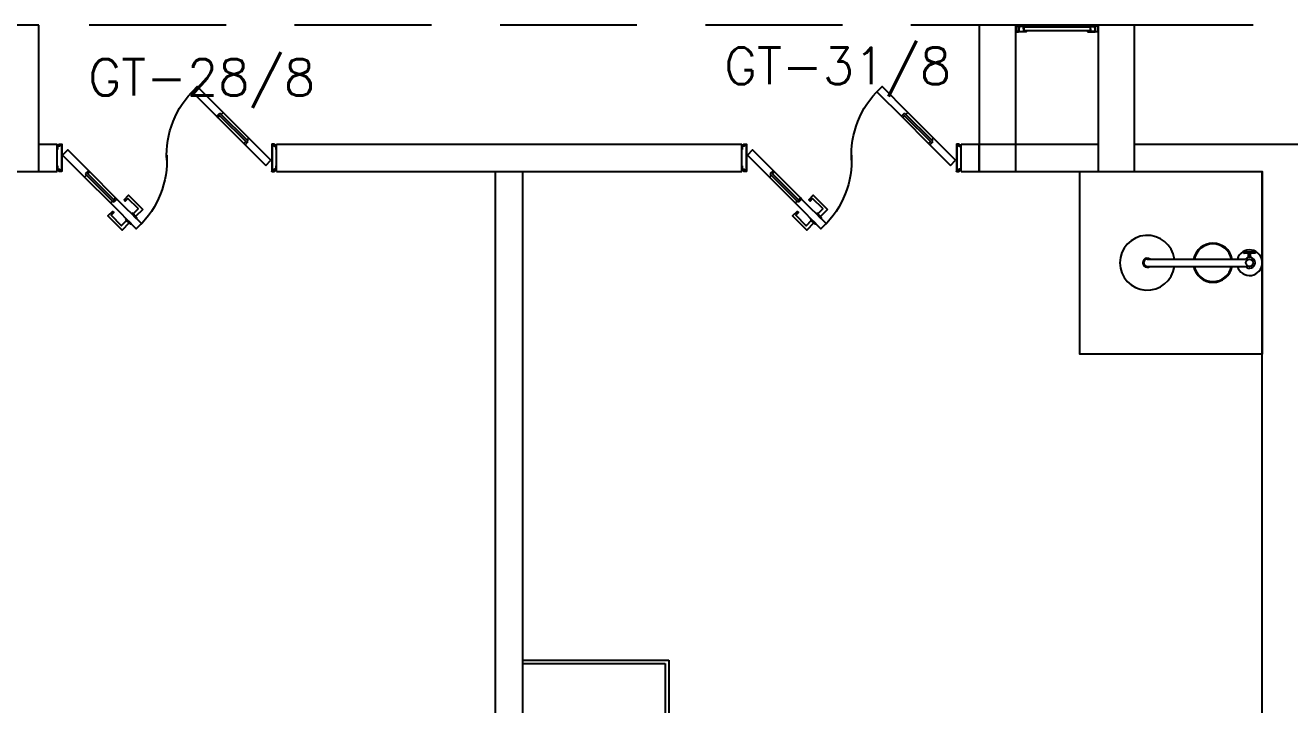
# Model space of a CAD drawing. Header units: millimetres. Extents: x 2128 to 2646, y 1972 to 2207.
# Drawn here: x 2402.59 to 2409.51, y 2105.32 to 2109.04 of the extents above; entities that cross this region are included whole.
import ezdxf

# ---------------------------------------------------------------- set-up
doc = ezdxf.new("R2010")
doc.units = ezdxf.units.MM
doc.linetypes.add('HIDDEN', pattern=[0.375, 0.25, -0.125])
for name, color, linetype in [('A-WC', 2, 'Continuous'), ('AR-ALV', 2, 'Continuous'), ('AR-BANCADAS', 1, 'Continuous'), ('AR-CHUVEIRO', 1, 'Continuous'), ('AR-ESQ', 1, 'Continuous'), ('AR-ESQ-PROJ', 1, 'HIDDEN'), ('AR-ESTC', 3, 'Continuous'), ('AR-LAY-OUT-EQUIPAMENTOS', 1, 'Continuous'), ('AR-PORTA', 1, 'Continuous'), ('AR-PROJ', 1, 'HIDDEN'), ('BC- VISTA', 1, 'Continuous'), ('BC-CUBA', 1, 'Continuous'), ('COZ1', 1, 'Continuous'), ('DT-ESQ-BAGUETE-C', 1, 'Continuous'), ('DT-ESQ-PERFIL CADEIRA-C', 2, 'Continuous'), ('DT-ESQ-PERFIL CADEIRA-V', 2, 'Continuous'), ('DT-ESQ-VENEZIANA-C', 1, 'Continuous'), ('DT-ESQ-VENEZIANA-V', 1, 'Continuous'), ('ENDEREÇO', 2, 'Continuous'), ('maçaneta', 1, 'Continuous'), ('mov', 1, 'Continuous'), ('PM-PERFIL U-C', 2, 'Continuous'), ('PM-VIDRO', 2, 'Continuous'), ('pm1', 2, 'Continuous'), ('pm2', 2, 'Continuous')]:
    doc.layers.add(name, color=color, linetype=linetype)
doc.styles.add('UNB1-100', font='simplex.shx', dxfattribs={"height": 0.2})

# ---------------------------------------------------------------- blocks, each defined once
blk = doc.blocks.new('BOX')
at = {"color": 1}
for p, q in [((-0.057, -0.1399), (-0.057, -0.1999)), ((-0.053, -0.1399), (-0.053, -0.1999)), ((-0.03, -0.1649), (-0.053, -0.1649)), ((-0.03, -0.1749), (-0.053, -0.1749)), ((-0.02, -0.7299), (-0.02, -0.1922)), ((0.02, -0.7299), (0.02, -0.1922))]:
    blk.add_line(p, q, dxfattribs=at)
blk.add_circle((0, -0.1699), 0.02, dxfattribs=at)
for centre, radius, start, end in [((0, -0.1699), 0.0699, 286.63481, 253.36519), ((-0.055, -0.1399), 0.002, 0, 180), ((-0.055, -0.1999), 0.002, 180, 0), ((0, -0.1699), 0.03, 311.81031, 228.18969), ((0, -0.3708), 0.1072, 100.75318, 259.24682), ((0, -0.3708), 0.1032, 100.75318, 259.24682), ((0, -0.3708), 0.1032, 280.75318, 79.24682), ((0, -0.3708), 0.1072, 280.75318, 79.24682), ((0, -0.7299), 0.15, 97.66226, 82.33774), ((0, -0.7299), 0.025, 143.1301, 36.8699), ((0, -0.7299), 0.02, 180, 0)]:
    blk.add_arc(centre, radius, start, end, dxfattribs=at)
blk = doc.blocks.new('chuvemerg-p')
at = {"layer": 'A-WC', "xscale": 4.000000000000012, "yscale": 4.000000000000012, "zscale": 4.000000000000012, "rotation": 315.0000000000003}
blk.add_blockref('BOX', (0, 0), dxfattribs=at)
blk = doc.blocks.new('chuveiro-emerg')
at = {"layer": 'AR-LAY-OUT-EQUIPAMENTOS'}
blk.add_lwpolyline([(0, 0.5), (1, 0.5), (1, -0.5), (0, -0.5)], close=True, dxfattribs=at)
at = {"layer": 'AR-LAY-OUT-EQUIPAMENTOS', "xscale": 0.250000000000002, "yscale": 0.250000000000002, "zscale": 0.250000000000002, "rotation": 135}
blk.add_blockref('chuvemerg-p', (-0.1, 0), dxfattribs=at)
blk = doc.blocks.new('CUBAbnc-01P')
at = {"layer": 'COZ1'}
for p, q in [((-0.25, -0.4705), (-0.25, -0.1305)), ((-0.22, -0.1005), (0.22, -0.1005)), ((0.25, -0.4705), (0.25, -0.1305)), ((-0.22, -0.5005), (0.22, -0.5005))]:
    blk.add_line(p, q, dxfattribs=at)
blk.add_circle((0, -0.3005), 0.04, dxfattribs=at)
for centre, start, end in [((-0.22, -0.1305), 90, 180), ((0.22, -0.1305), 0, 90), ((-0.22, -0.4705), 180, 270), ((0.22, -0.4705), 270, 0)]:
    blk.add_arc(centre, 0.03, start, end, dxfattribs=at)
blk = doc.blocks.new('BCP01')
at = {"layer": 'BC- VISTA'}
for p, q in [((0, -0.02), (0.78, -0.02)), ((0.78, -0.02), (0.78, -1.18)), ((0.78, -1.18), (0, -1.18))]:
    blk.add_line(p, q, dxfattribs=at)
blk.add_lwpolyline([(0.8, 0), (0.8, -1.2), (0, -1.2), (0, 0)], close=True, dxfattribs=at)
at = {"layer": 'BC-CUBA', "rotation": 90}
blk.add_blockref('CUBAbnc-01P', (0, -0.6), dxfattribs=at)
blk = doc.blocks.new('EF01-P')
at = {"layer": 'DT-ESQ-BAGUETE-C', "ltscale": 0.1}
for points in [[(0.0015, 0.035), (0.015, 0.035), (0.015, 0.0335), (0.0015, 0.0335), (0.0015, 0.005), (0.015, 0.005), (0.015, 0.0035), (0.0015, 0.0035, -0.414214), (0, 0.005), (0, 0.0335, -0.414214)], [(0.4485, 0.035), (0.435, 0.035), (0.435, 0.0335), (0.4485, 0.0335), (0.4485, 0.005), (0.435, 0.005), (0.435, 0.0035), (0.4485, 0.0035, 0.414214), (0.45, 0.005), (0.45, 0.0335, 0.414214)]]:
    blk.add_lwpolyline(points, format="xyb", close=True, dxfattribs=at)
at = {"layer": 'DT-ESQ-PERFIL CADEIRA-C', "ltscale": 0.1}
for points in [[(0.01, 0.0015), (0.01, 0.003), (0.0015, 0.003, 1), (0.0015, 0), (0.015, 0, 0.414214), (0.0165, 0.0015), (0.0165, 0.0335), (0.043, 0.0335)], [(0.043, 0.0065), (0.018, 0.0065), (0.018, 0.0165), (0.0165, 0.0165), (0.0165, 0.0065, 0.414214), (0.018, 0.005), (0.043, 0.005), (0.0565, 0.005, 1), (0.0565, 0.008), (0.043, 0.008), (0.043, 0.02), (0.043, 0.032), (0.0565, 0.032, 1), (0.0565, 0.035), (0.043, 0.035), (0.0165, 0.035, 0.414214), (0.015, 0.0335), (0.015, 0.0015), (0.0015, 0.0015)], [(0.0415, 0.02), (0.0415, 0.032, -0.414214), (0.043, 0.0335), (0.0565, 0.0335)], [(0.0415, 0.02), (0.0415, 0.008, 0.414214), (0.043, 0.0065), (0.0565, 0.0065)], [(0.407, 0.0065), (0.432, 0.0065), (0.432, 0.0165), (0.4335, 0.0165), (0.4335, 0.0065, -0.414214), (0.432, 0.005), (0.407, 0.005), (0.3935, 0.005, -1), (0.3935, 0.008), (0.407, 0.008), (0.407, 0.02), (0.407, 0.032), (0.3935, 0.032, -1), (0.3935, 0.035), (0.407, 0.035), (0.4335, 0.035, -0.414214), (0.435, 0.0335), (0.435, 0.0015), (0.4485, 0.0015)], [(0.4085, 0.02), (0.4085, 0.032, 0.414214), (0.407, 0.0335), (0.3935, 0.0335)], [(0.4085, 0.02), (0.4085, 0.008, -0.414214), (0.407, 0.0065), (0.3935, 0.0065)], [(0.44, 0.0015), (0.44, 0.003), (0.4485, 0.003, -1), (0.4485, 0), (0.435, 0, -0.414214), (0.4335, 0.0015), (0.4335, 0.0335), (0.407, 0.0335)]]:
    blk.add_lwpolyline(points, format="xyb", dxfattribs=at)
at = {"layer": 'DT-ESQ-PERFIL CADEIRA-V', "ltscale": 0.1}
blk.add_line((0.015, 0), (0.435, 0), dxfattribs=at)
at = {"layer": 'DT-ESQ-VENEZIANA-C', "ltscale": 0.1}
for p, q in [((0.043, 0.0105), (0.407, 0.0105)), ((0.043, 0.009), (0.407, 0.009))]:
    blk.add_line(p, q, dxfattribs=at)
at = {"layer": 'DT-ESQ-VENEZIANA-V', "ltscale": 0.1}
blk.add_line((0.043, 0.031), (0.407, 0.031), dxfattribs=at)
blk = doc.blocks.new('PM7B')
at = {"layer": 'maçaneta'}
for points in [[(0.7317, -0.2081), (0.7706, -0.247), (0.7848, -0.2329), (0.7576, -0.2056, -0.414214), (0.7576, -0.2035), (0.8131, -0.148), (0.8272, -0.1622), (0.8343, -0.1551), (0.8095, -0.1303)], [(0.806, -0.2824), (0.8449, -0.3213), (0.9227, -0.2435), (0.8979, -0.2187), (0.8908, -0.2258), (0.905, -0.2399), (0.8495, -0.2954, -0.414214), (0.8474, -0.2954), (0.8201, -0.2682)], [(0.8449, -0.3213), (0.806, -0.2824), (0.8201, -0.2682), (0.8474, -0.2954, 0.414214), (0.8495, -0.2954), (0.905, -0.2399), (0.8908, -0.2258), (0.8979, -0.2187), (0.9227, -0.2435)]]:
    blk.add_lwpolyline(points, format="xyb", close=True, dxfattribs=at)
for points in [[(0.7918, -0.2258), (0.7636, -0.2541), (0.7671, -0.2576), (0.7954, -0.2293)], [(0.7918, -0.2258), (0.7636, -0.2541), (0.7671, -0.2576), (0.7954, -0.2293)], [(0.8272, -0.2612), (0.7989, -0.2894), (0.7954, -0.2859), (0.8237, -0.2576)], [(0.8272, -0.2612), (0.7989, -0.2894), (0.7954, -0.2859), (0.8237, -0.2576)]]:
    blk.add_lwpolyline(points, close=True, dxfattribs=at)
at = {"layer": 'mov'}
for centre, start, end in [((0.0994, 0.0888), 356.80287, 46.39924), ((1.1006, 0.0612), 176.80287, 226.39924)]:
    blk.add_arc(centre, 0.5014, start, end, dxfattribs=at)
at = {"layer": 'PM-PERFIL U-C'}
for p, q in [((0.0015, 0.14), (0.01, 0.14)), ((0.01, 0.14), (0.01, 0.1485)), ((0.0115, 0.15), (0.0235, 0.15)), ((0.023, 0.148), (0.012, 0.148)), ((0.012, 0.148), (0.012, 0.1395)), ((0.023, 0.148), (0.023, 0.002)), ((0.025, 0.1485), (0.025, 0.0015)), ((1.175, 0.1485), (1.175, 0.0015)), ((1.1885, 0.15), (1.1765, 0.15)), ((1.177, 0.148), (1.188, 0.148)), ((1.177, 0.148), (1.177, 0.002)), ((1.188, 0.148), (1.188, 0.1395)), ((1.19, 0.14), (1.19, 0.1485)), ((1.1985, 0.14), (1.19, 0.14)), ((0, 0.12), (0, 0.1385)), ((0.002, 0.12), (0, 0.12)), ((0.0105, 0.138), (0.002, 0.138)), ((0.002, 0.138), (0.002, 0.12)), ((1.1895, 0.138), (1.198, 0.138)), ((1.198, 0.138), (1.198, 0.12)), ((1.198, 0.12), (1.2, 0.12)), ((1.2, 0.12), (1.2, 0.1385)), ((0, 0.0115), (0, 0.03)), ((0, 0.03), (0.002, 0.03)), ((0.01, 0.01), (0.0015, 0.01)), ((0.002, 0.03), (0.002, 0.012)), ((0.002, 0.012), (0.0105, 0.012)), ((0.01, 0.0015), (0.01, 0.01)), ((0.0235, 0), (0.0115, 0)), ((0.012, 0.0105), (0.012, 0.002)), ((0.012, 0.002), (0.023, 0.002)), ((1.1765, 0), (1.1885, 0)), ((1.188, 0.002), (1.177, 0.002)), ((1.188, 0.0105), (1.188, 0.002)), ((1.198, 0.012), (1.1895, 0.012)), ((1.19, 0.01), (1.1985, 0.01)), ((1.19, 0.0015), (1.19, 0.01)), ((1.198, 0.03), (1.198, 0.012)), ((1.2, 0.03), (1.198, 0.03)), ((1.2, 0.0115), (1.2, 0.03))]:
    blk.add_line(p, q, dxfattribs=at)
for centre, start, end in [((0.0015, 0.1385), 90, 180), ((0.0115, 0.1485), 90, 180), ((0.0105, 0.1395), 270, 0), ((0.0235, 0.1485), 0, 90), ((1.1765, 0.1485), 90, 180), ((1.1895, 0.1395), 180, 270), ((1.1885, 0.1485), 0, 90), ((1.1985, 0.1385), 0, 90), ((0.0015, 0.0115), 180, 270), ((0.0115, 0.0015), 180, 270), ((0.0105, 0.0105), 0, 90), ((0.0235, 0.0015), 269.93864, 0), ((1.1765, 0.0015), 180, 270.06136), ((1.1895, 0.0105), 90, 180), ((1.1885, 0.0015), 270, 0), ((1.1985, 0.0115), 270, 0)]:
    blk.add_arc(centre, 0.0015, start, end, dxfattribs=at)
at = {"layer": 'PM-VIDRO'}
for p, q in [((0.1607, 0.1707), (0.3021, 0.3122)), ((0.3092, 0.3051), (0.1677, 0.1637)), ((0.8908, -0.1551), (1.0323, -0.0137)), ((1.0393, -0.0207), (0.8979, -0.1622))]:
    blk.add_line(p, q, dxfattribs=at)
at = {"layer": 'pm1'}
for p, q in [((0.3021, 0.3122), (0.2915, 0.3228)), ((0.3021, 0.3122), (0.3092, 0.3192)), ((0.3268, 0.3016), (0.3092, 0.3192)), ((0.3162, 0.3122), (0.3092, 0.3051)), ((0.3198, 0.2945), (0.3092, 0.3051)), ((0.3268, 0.3016), (0.3198, 0.2945)), ((0.0296, 0.0609), (0.1501, 0.1813)), ((0.1783, 0.1531), (0.0579, 0.0326)), ((0.1501, 0.1813), (0.1607, 0.1707)), ((0.1536, 0.1637), (0.1607, 0.1707)), ((0.1713, 0.146), (0.1536, 0.1637)), ((0.1677, 0.1637), (0.1607, 0.1566)), ((0.1677, 0.1637), (0.1783, 0.1531)), ((0.1783, 0.1531), (0.1713, 0.146)), ((0.0579, 0.0326), (0.0296, 0.0609)), ((1.0217, -0.0031), (1.0287, 0.004)), ((1.0287, 0.004), (1.0464, -0.0137)), ((1.0323, -0.0137), (1.0393, -0.0066)), ((1.0464, -0.0137), (1.0393, -0.0207)), ((0.8732, -0.1516), (0.8802, -0.1445)), ((0.8732, -0.1516), (0.8908, -0.1692)), ((0.8802, -0.1445), (0.8908, -0.1551)), ((0.8838, -0.1622), (0.8908, -0.1551)), ((0.8979, -0.1622), (0.8908, -0.1692)), ((0.8979, -0.1622), (0.9085, -0.1728))]:
    blk.add_line(p, q, dxfattribs=at)
for points in [[(0.2915, 0.3228), (0.4329, 0.4642), (0.4612, 0.4359), (0.3198, 0.2945)], [(1.0323, -0.0137), (1.0217, -0.0031), (1.1421, 0.1174), (1.1704, 0.0891), (1.0499, -0.0313), (1.0393, -0.0207)], [(0.9085, -0.1728), (0.7671, -0.3142), (0.7388, -0.2859), (0.8732, -0.1516)]]:
    blk.add_lwpolyline(points, dxfattribs=at)
at = {"layer": 'pm2', "color": 1}
for p, q in [((0.1501, 0.1813), (0.2915, 0.3228)), ((0.3198, 0.2945), (0.1783, 0.1531)), ((0.8802, -0.1445), (1.0217, -0.0031)), ((1.0499, -0.0313), (0.9085, -0.1728))]:
    blk.add_line(p, q, dxfattribs=at)

msp = doc.modelspace()

# ---------------------------------------------------------------- linework, layer by layer
at = {"layer": 'AR-ALV'}
for p, q in [((2402.6615, 2108.3901), (2402.7615, 2108.3901)), ((2402.7615, 2108.2401), (2402.7615, 2108.3901)), ((2403.9615, 2108.2401), (2403.9615, 2108.3901)), ((2403.9615, 2108.3901), (2406.5115, 2108.3901)), ((2406.5115, 2108.2401), (2406.5115, 2108.3901)), ((2407.7115, 2108.2401), (2407.7115, 2108.3901)), ((2407.7115, 2108.3901), (2408.0115, 2108.3901)), ((2407.8115, 2108.3901), (2407.8115, 2108.3901)), ((2407.8115, 2108.2401), (2407.8115, 2108.3901)), ((2408.0115, 2108.3901), (2408.4615, 2108.3901)), ((2408.6615, 2108.3901), (2410.6365, 2108.3901)), ((2402.6615, 2108.2401), (2402.7615, 2108.2401)), ((2403.9615, 2108.2401), (2405.1615, 2108.2401)), ((2405.1615, 2099.9151), (2405.1615, 2108.2401)), ((2405.3115, 2108.2401), (2406.5115, 2108.2401)), ((2405.3115, 2099.9151), (2405.3115, 2108.2401)), ((2407.7115, 2108.2401), (2409.3615, 2108.2401)), ((2409.3615, 2099.9151), (2409.3615, 2108.2401))]:
    msp.add_line(p, q, dxfattribs=at)
at = {"layer": 'AR-ESQ-PROJ'}
msp.add_line((2405.1615, 2108.2401), (2405.3115, 2108.2401), dxfattribs=at)
at = {"layer": 'AR-ESTC'}
for p, q in [((2402.6615, 2109.0401), (2402.4615, 2109.0401)), ((2402.6615, 2108.2401), (2402.6615, 2109.0401)), ((2408.0115, 2109.0401), (2407.8115, 2109.0401)), ((2407.8115, 2109.0401), (2407.8115, 2108.2401)), ((2408.0115, 2108.2401), (2408.0115, 2109.0401)), ((2408.6615, 2109.0401), (2408.4615, 2109.0401)), ((2408.4615, 2109.0401), (2408.4615, 2108.2401)), ((2408.6615, 2108.2401), (2408.6615, 2109.0401)), ((2402.4615, 2108.2401), (2402.6615, 2108.2401)), ((2408.4615, 2108.2401), (2408.6615, 2108.2401))]:
    msp.add_line(p, q, dxfattribs=at)
at = {"layer": 'AR-PROJ', "ltscale": 3}
msp.add_line((2413.8115, 2109.0401), (2372.6615, 2109.0401), dxfattribs=at)

# ---------------------------------------------------------------- block references
at = {"layer": 'AR-BANCADAS'}
msp.add_blockref('BCP01', (2405.3115, 2105.5651), dxfattribs=at)
at = {"layer": 'AR-CHUVEIRO', "rotation": 180}
msp.add_blockref('chuveiro-emerg', (2409.3615, 2107.7401), dxfattribs=at)
at = {"layer": 'AR-ESQ', "rotation": 180}
msp.add_blockref('EF01-P', (2408.4615, 2109.0401), dxfattribs=at)
at = {"layer": 'AR-PORTA', "xscale": -1}
for p in [(2403.9615, 2108.2401), (2407.7115, 2108.2401)]:
    msp.add_blockref('PM7B', p, dxfattribs=at)

# ---------------------------------------------------------------- texts
at = {"layer": 'ENDEREÇO', "style": 'UNB1-100'}
for s, p in [('GT-31/8', (2406.414, 2108.7178)), ('GT-28/8', (2402.9315, 2108.6553))]:
    msp.add_text(s, height=0.2, dxfattribs=at).set_placement(p)

doc.saveas('drawing.dxf')
